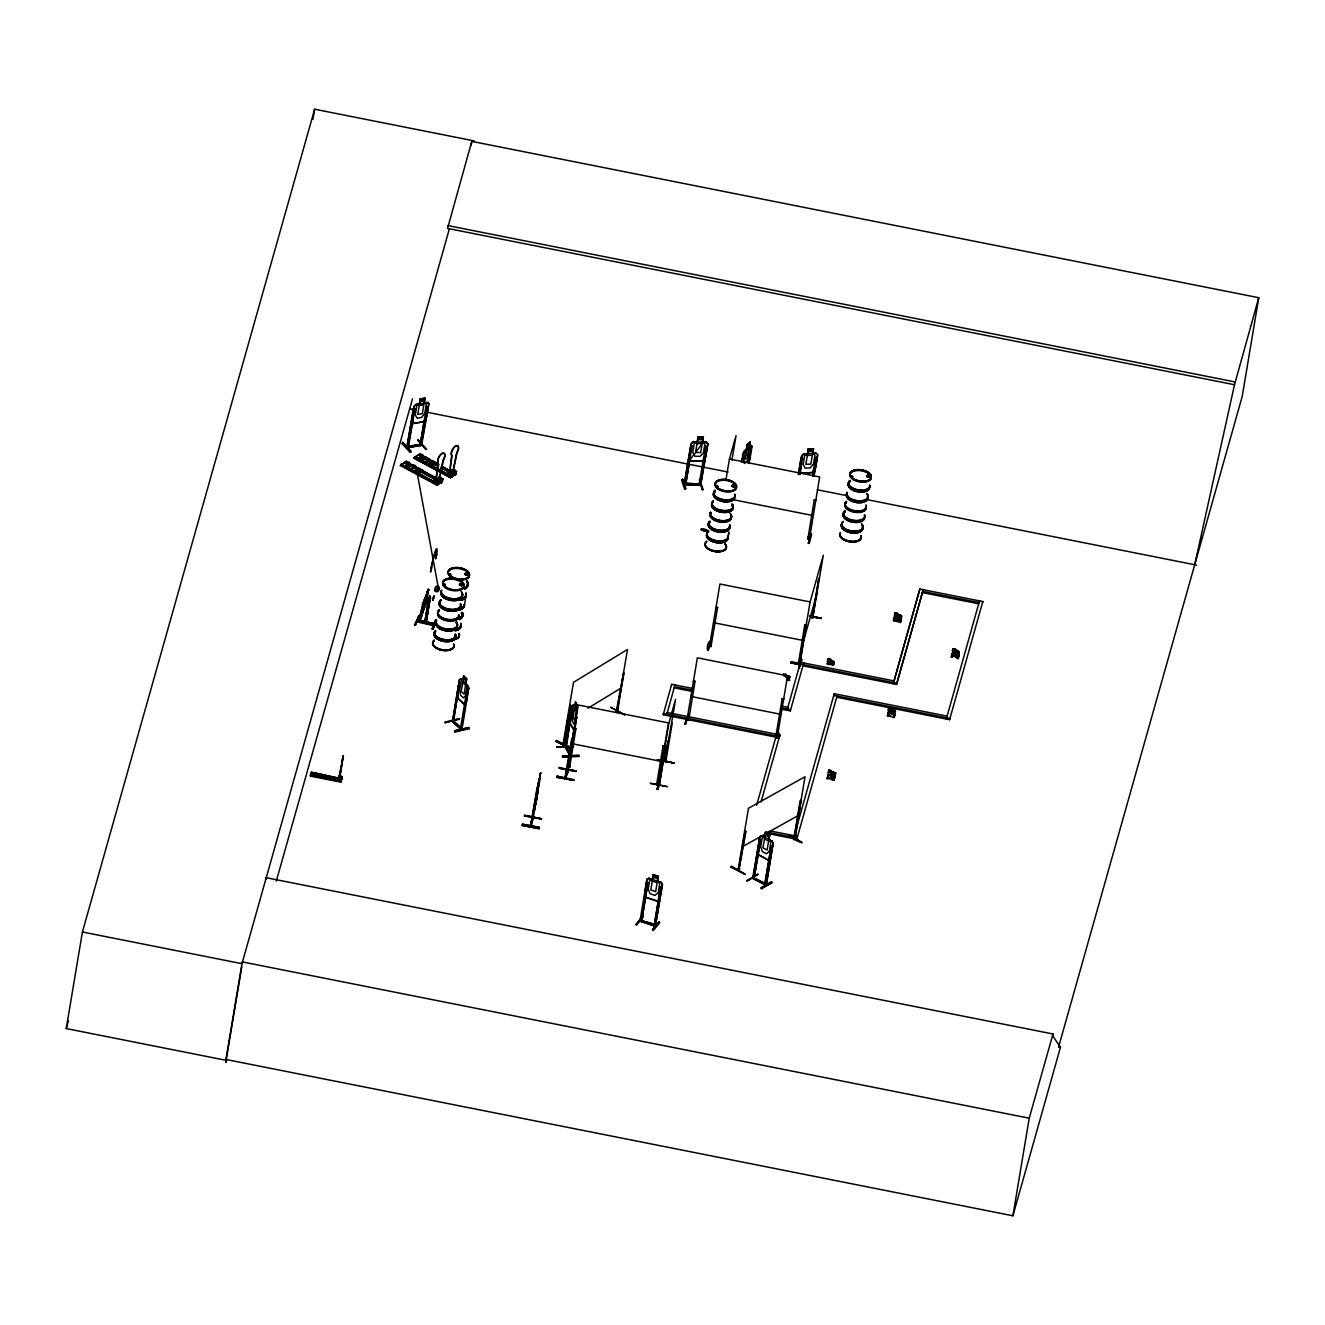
<?xml version="1.0" encoding="UTF-8"?>
<svg xmlns="http://www.w3.org/2000/svg" width="1325" height="1325" viewBox="0 0 1325 1325"><rect width="100%" height="100%" fill="white"/><g stroke="black" fill="none" stroke-linecap="round" stroke-linejoin="round"><path stroke-width="1.5" d="M798.992 663.792L799.969 663.162M813.219 615.976L812.208 616.423L813.152 616.605M426.319 603.405L425.424 603.041L425.342 604.548M426.219 603.388C424.033 605.21 428.157 603.554 425.756 602.213M428.472 590.519L427.594 590.172L427.379 591.546M427.842 590.668L422.393 604.747L428.753 589.41L420.903 612.15M340.21 776.732C338.852 778.52 343.771 774.463 341.072 780.955M433.408 596.929L434.352 597.144M562.612 756.078L578.876 755.118L579.008 756.426L562.744 757.237L562.578 755.946M564.848 778.471L571.688 739.068M322.522 775.357L322.969 776.732L324.757 776.152M894.557 713.595L893.613 714.192M452.024 470.044C453.862 472.064 453.862 471.037 454.061 472.114M540.136 776.417L536.343 800.714L536.708 797.898M440.463 479.65C441.258 477.513 436.985 478.905 438.707 477.315M440.447 479.12L439.9 478.11M453.481 471.948L452.438 470.723M454.591 470.955L454.16 470.739M534.72 806.478L534.836 807.339L536.261 800.433M342.943 757.701L343.423 755.78L339.034 779.564L341.022 767.192M339.266 779.613L341.105 766.612M341.751 777.924C342.993 775.142 333.966 775.092 341.8 777.792M438.973 477.464L438.459 478.557M440.513 478.242C439.767 479.584 440.347 479.17 438.84 477.547M454.309 470.955L454.293 471.948M888.28 710.349C889.406 708.246 895.617 709.372 895.601 711.807C891.278 714.572 883.593 707.451 891.493 708.477L890.996 711.227M417.292 620.199L434.053 623.942M417.425 619.901L432.331 623.313M434.186 623.694L417.243 620.398M571.688 744.468L571.456 746.82L573.245 738.903M900.271 619.139L901.331 618.311L900.42 622.535L893.464 620.348L893.977 617.549L900.321 618.063M894.242 621.309L894.905 614.187L895.832 614.369L895.418 616.771L894.508 616.589M887.998 716.295L887.733 712.535L895.087 713.297L894.176 717.521L894.027 714.291L889.241 713.347L887.998 716.295L887.733 712.535M538.497 786.785L536.89 794.702L537.155 792.383M537.867 790.545L538.165 788.193L536.542 796.159M559.332 767.987L576.259 771.299M576.209 771.548L559.299 768.202L559.432 767.357M342.513 760.583L341.452 765.883M435.677 481.273L438.078 463.071A5.747 2.667 -61.7 0 1 439.221 456.231A5.747 2.667 -61.7 0 1 444.173 453.432A5.747 2.667 -61.7 0 1 443.03 460.255L439.188 479.286L435.958 481.422L439.469 479.435L443.312 460.404A5.747 2.667 -61.7 0 0 444.455 453.581A5.747 2.667 -61.7 0 0 439.502 456.38A5.747 2.667 -61.7 0 0 438.36 463.22L435.958 481.422M449.324 473.77L451.709 455.568A5.747 2.667 -61.7 0 1 452.852 448.728A5.747 2.667 -61.7 0 1 457.821 445.929A5.747 2.667 -61.7 0 1 456.678 452.752L452.835 471.783L447.171 474.913L447.999 472.164L451.709 474.168L451.378 476.172L455.817 473.654L456.562 471.418L452.239 469.845M451.991 455.717L449.606 473.919L453.117 471.932L456.959 452.902A5.747 2.667 -61.7 0 0 458.102 446.078A5.747 2.667 -61.7 0 0 453.133 448.877A5.747 2.667 -61.7 0 0 451.991 455.717L451.709 455.568M821.169 618.56L809.89 616.307M812.275 617.036L821.252 618.228L809.973 615.777M574.752 728.104L575.265 724.841L574.785 727.806M571.986 746.82L570.065 753.66L570.446 749.668M570.065 753.66L570.644 749.702M524.485 815.952L541.461 819.132M524.452 816.167L524.601 815.322L541.527 818.817L524.584 815.355M539.043 785.327L539.457 781.336L538.016 788.276M574.735 730.025L576.806 716.742L572.085 743.027M673.978 763.001L658.956 759.97M341.337 766.645L342.628 758.148M341.8 764.012L343.192 755.747L342.546 758.596M265.745 879.469L266.043 877.663L1052.994 1033.98L1029.227 1118.201L242.276 961.884L225.813 1060.265L66.25 1028.564L82.415 931.988L314.638 109.213L474.201 140.914M312.965 119.267L314.638 109.213M241.796 966.786L225.763 1062.551L226.592 1059.586M310.547 775.059L340.972 781.667L341.767 778.487M314.356 773.154L311.309 772.193L339.862 778.371M313.578 775.738L314.406 772.823M315.648 776.152L316.476 773.22L319.524 774.181M318.745 776.765L319.573 773.85M321.495 777.311L322.323 774.396L325.37 775.34M324.608 777.941L325.437 775.009M341.502 779.729L338.19 779.001L337.842 780.905L338.67 777.874M338.67 777.99L338.952 776.301M340.956 781.767L341.751 776.4M404.92 466.814L438.608 484.172L436.886 485.198L400.299 465.555L406.146 461.282C418.485 463.833 393.972 470.358 409.856 463.27M408.547 446.26C407.686 444.355 405.053 448.893 408.348 447.717L414.891 408.961L413.251 408.878L406.775 447.519L421.863 445.217M408.448 446.243L420.373 444.504L407.504 446.442L406.908 447.867L414.096 406.295L411.976 419.048L412.787 423.602L424.298 421.565L426.683 416.447L428.82 403.678L421.648 445.366L407.073 447.833M408.282 447.254L408.514 445.846M412.887 418.816L407.885 447.221M410.849 465.34L405.649 462.524L406.146 461.282M412.323 464.611C399.471 473.654 412.92 460.669 416.017 466.599L438.293 587.571M411.048 451.411L402.684 442.434L411.048 451.411L410.17 452.239M1052.994 1033.98L1052.696 1035.786L1060.447 1047.346L1058.592 1046.982L1242.254 396.291L1258.75 297.711L471.799 141.377L447.552 228.413L1234.503 384.747L1194.703 564.732M420.091 398.974L419.379 403.827L416.795 405.98L415.321 414.857L417.143 418.22L421.714 417.408L424.812 413.185L426.286 404.307L424.099 403.148L424.994 398.113L420.091 398.974L419.528 403.959L415.951 404.324L414.195 406.394L416.083 404.572L427.379 402.568M410.75 469.58L416.017 466.599L410.75 469.58L407.057 467.576M413.963 458.086L450.533 477.696L413.93 458.053L419.793 453.779C432.132 456.33 407.603 462.872 423.487 455.767M417.806 439.801L426.7 449.423L417.723 439.751L418.418 440.38M424.298 402.966L425.093 398.212L420.174 399.073M419.296 468.371L413.947 471.849L419.296 468.371L423.006 470.375L417.657 473.853L423.006 470.375M420.423 443.693C418.485 447.568 423.503 441.738 420.158 443.792M424.149 420.77L420.075 445.167L421.648 445.366M420.207 445.515L426.534 406.543M471.12 145.402L471.799 141.377M419.296 455.038L419.793 453.779M421.184 444.869L428.174 406.609L426.832 406.858M425.954 457.108L420.621 460.587L425.954 457.108L429.664 459.096L424.315 462.574L429.664 459.096M425.855 449.572L417.806 440.413M432.944 460.868L427.594 464.346L432.944 460.868L436.637 462.872L431.304 466.35L436.637 462.872M433.54 482.416L434.368 479.667L438.062 481.671L437.73 483.675L442.169 481.157L442.914 478.921L439.221 476.917M438.062 481.671L436.886 485.198M414.46 624.969L418.849 615.777L415.388 625.168L414.543 624.887M439.387 478.772C442.02 476.752 436.77 489.687 439.718 478.027M416.679 621.839L433.457 625.599M416.994 620.58L433.639 625.152L416.994 620.547L434.136 623.396M440.662 480.379C441.291 473.406 442.484 483.012 438.823 482.697M422.36 612.812L423.884 603.62L419.015 619.653L426.517 602.229M419.578 618.179L420.406 614.402M442.914 478.921L442.119 482.201M419.826 619.802L422.079 606.32M422.393 604.747L428.704 589.675M422.973 604.879L422.609 603.438M422.758 610.428L423.487 605.989L421.449 611.256M419.081 619.404L420.174 616.589L419.876 620.647C421.781 619.669 428.091 591.745 425.159 598.983M428.091 589.211L426.286 602.825L427.462 591.348M447.999 472.164L447.668 474.184L450.632 472.495M428.638 589.493L425.938 604.515M430.294 598.917L429.764 596.101L424.795 622.319M428.422 598.718L424.662 623.131L424.696 622.187M424.994 622.27L428.737 600.043M428.422 598.503L429.764 596.101M429.582 598.767L430.227 596.2M425.838 623.396L430.244 598.287L425.838 623.396L426.203 622.435M426.252 623.297L429.963 597.807M451.709 474.168L450.401 477.729M453.697 470.872L452.786 475.377L453.249 470.458M432.629 600.208L434.302 595.985M433.109 600.324L433.822 595.886M454.078 474.284C454.508 465.323 456.661 474.665 452.471 475.195M456.562 471.418L455.353 474.946M435.726 619.669L436.405 620.597L433.076 629.193L432.149 628.977L435.66 620.299M433.093 629.16L436.356 620.481M464.479 604.713L465.903 596.167A10.766 5.664 9.5 0 0 465.605 594.643M459.46 718.697L445.117 722.026M452.852 719.74L452.902 722.191L459.858 683.369L459.013 682.574L452.62 721.148M452.554 721.197L459.394 679.576L460.918 678.88L468.007 685.704L468.785 688.205L461.878 729.86L452.454 721.115M457.523 692.379L459.642 679.692M453.498 722.092L459.361 683.485L458.516 682.69M453.415 721.959L452.951 719.872M462.988 681L461.183 681.133L459.692 690.01L460.603 695.261L463.468 697.944L465.655 695.592L467.129 686.714L465.853 683.683L466.781 678.864L463.7 675.982L462.905 680.735M469.216 728.651L454.955 732.096L454.574 730.804L468.918 727.574L454.624 730.87M463.7 675.982L462.839 681.033L460.785 679.112L459.493 679.725M463.551 676.032L466.648 678.93L465.704 683.717L468.785 688.205M466.847 690.491L468.189 691.17L466.847 690.491L460.338 729.263C460.172 725.802 463.601 729.959 460.504 727.756M461.017 727.524L460.288 729.048M461.348 728.551L461.332 730.009L467.344 690.391M461.067 729.843L467.708 691.286M466.4 700.859L468.52 688.205M468.868 727.508L469.249 728.767M522.216 825.492L539.176 828.655L522.216 825.458L522.464 824.2L539.424 827.363L539.176 828.655M537.205 787L530.513 826.535L539.076 779.15L534.472 810.204L538.414 788.69L537.056 795.828C538.679 784.367 534.406 810.652 535.664 803.546M533.13 818.618L540.567 772.723L538.646 783.506M556.947 746.836L573.51 746.555M557.229 747.399L557.328 746.555M556.947 776.152L556.682 777.444L573.725 780.326L556.947 776.152L573.841 779.58M559.299 768.202L576.342 771.001L559.432 767.672M570.976 705.48L563.489 744.733L570.495 705.231L564.632 744.186L563.771 743.855M565.03 747.184L572.168 708.428L566.239 747.996L565.079 746.985M565.344 745.776L565.659 748.029L572.599 705.413M575.497 721.91L574.007 724.179L572.417 721.313L572.201 715.98L575.381 702.051L577.021 705.182M568.11 765.237L566.57 771.316L565.626 771.133L568.839 762.306M570.247 747.383L556.417 740.344L555.804 741.354L569.684 748.36M575.563 702.035L577.187 705.165L576.226 709.935C579.654 717.388 574.603 701.521 572.648 705.579M576.988 713.032L577.286 705.115M565.162 777.709L565.262 776.351M567.994 762.306L568.972 761.726M575.133 728.584L574.984 727.723L572.549 737.048L565.56 778.702L576.243 716.759M570.412 755.399L570.942 756.277L570.528 753.859M573.046 741.188L571.787 746.869L575 728.386L567.862 770.902L568.392 768.599L567.382 769.179M571.174 754.703L570.86 756.178M571.837 750.116L572.516 746.041M575.961 728.468L574.354 728.485L575.961 728.468L569.584 767.44L568.16 766.794M569.584 767.44L569.866 765.684L568.077 765.32M624.489 714.887L610.692 707.285L624.953 714.755M616.257 712.005L617.599 711.79L623.595 672.918L616.108 712.171C618.096 713.562 618.609 708.61 616.407 710.564M616.589 712.419L624.075 673.166M692.13 445.896L685.621 484.95C686.019 480.428 683.303 485.381 685.654 484.536L690.077 458.102M692.23 446.227L690.607 445.862L684.131 484.867L691.302 443.312L693.339 441.656L697.248 441.904L697.894 436.985L703.442 437.2L697.927 437.084M682.524 479.186L685.688 488.544L684.71 489.223M698.076 437.25L697.281 442.003L694.267 443.527L692.776 452.388L694.896 456.264L700.047 456.38L703.442 452.637L704.933 443.759L702.432 442.119L703.194 437.267M703.409 437.101L702.614 441.854M699.55 479.6L703.31 489.753L702.366 489.72L699.55 480.246M699.318 483.791C696.884 486.341 703.442 482.134 699.153 483.426M699.02 485.149L705.562 446.194M702.399 442.003L706.225 442.037L707.881 443.759L700.577 485.281L707.186 446.558L705.662 446.525M707.881 443.759L705.794 456.612L703.062 461.216L690.11 460.918L703.062 461.216L690.077 460.818L689.199 456.148M775.241 736.998L663.229 714.738L663.428 713.529L779.481 736.584L779.266 737.793M702.366 489.72L699.434 479.534M666.525 715.384L674.972 684.959L674.773 686.168M671.477 685.505L671.676 684.296L693.091 688.553M658.492 783.655C652.413 784.632 660.662 782.876 658.74 783.406M663.096 745.793L664.637 746.091L663.096 745.793L656.604 784.781M659.635 780.342L658.061 789.485L657.117 789.303L659.734 779.812M665.746 745.958L659.353 784.98C658.624 783.439 655.146 786.388 658.409 783.323M658.061 789.452L659.734 780.458M636.53 924.602L643.089 916.287L636.596 924.85L635.818 924.469M659.27 784.963L665.63 746.356M636.596 924.85L643.023 916.287M672.239 722.97L665.746 762.057L665.233 760.086L666.16 760.235L665.763 761.974M674.027 762.852L664.918 761.809L675.584 699.385L668.976 722.771L658.624 784.483M641.515 920.246C642.526 924.105 640.273 916.635 639.942 921.306L646.848 879.303L649.035 878.16C655.428 884.603 652.761 865.987 652.48 879.585M640.141 919.434L639.909 920.842M647.08 879.336L644.96 892.007L645.855 897.273L657.879 901.215M647.743 883.013L646.318 882.533L647.958 882.748L641.664 921.438M641.449 921.703L647.958 882.748M673.945 763.167L662.798 760.136M652.546 879.502L649.681 880.214L648.19 889.092L650.161 893.762L655.014 895.402L658.26 892.47L659.734 883.593L657.399 881.142L658.128 876.471L653.275 874.831M657.399 881.142L658.392 876.289L653.126 874.616M684.71 723.947L688.155 714.539L685.654 724.129L684.81 723.864M726.034 479.368L729.429 459.03L736.037 435.643L731.947 460.04M685.654 724.129L688.122 714.523M652.463 930.167L659.055 921.687L659.717 922.73L653.341 930.465L652.463 930.167L659.005 922.349M654.401 925.612L660.413 887.27L662.053 887.485L660.628 887.005L654.07 925.993C652.794 922.515 657.631 925.314 655.593 926.109L640.074 920.892M695.045 681.282L693.439 681.282L695.045 681.282L688.669 720.253C684.478 721.115 688.652 715.798 688.851 719.243M662.334 884.487L655.312 926.457L662.517 884.487L661.142 882.218L657.598 881.042M710.564 641.532L708.213 650.327C706.01 650.84 707.931 639.71 710.564 641.532L708.113 650.111M711.111 646.501L709.504 646.202L719.922 584.01L810.122 601.931L823.322 555.158L812.689 618.162L818.8 578.528L819.181 579.439M741.288 461.862L743.093 455.138L742.596 461.464M710.846 646.484L711.21 644.579L709.72 644.331M710.995 646.434L717.603 607.479L715.98 607.496L717.603 607.479M741.983 462.226L743.391 453.017M709.388 646.136L711.045 646.418L711.21 644.579M742.05 462.127L743.557 453.084M747.267 444.355L750.314 442.186L747.267 444.355L746.538 449.192L743.308 453.034L744.517 450.616L751.391 445.498L749.519 446.939M746.439 450.848L744.965 459.709L747.648 457.622L749.138 448.761L746.488 450.864M747.499 444.504L743.524 460.835L744.319 463.518L747.018 461.431L749.089 456.512L750.149 442.119M749.238 447.105L750.033 442.351M748.443 463.286L750.828 449.059M748.956 463.502L751.159 445.614M749.9 459.195L752.12 446.376M730.903 867.262L731.615 866.136L744.965 874.202L730.969 867.146M798.263 474.449L800.979 458.185L802.453 458.102L799.902 474.698M798.776 472.743L801.741 455.618L803.728 453.829L807.422 453.763L808.167 448.91L813.583 448.761L808.167 448.91M801.791 455.717L799.604 468.354L800.515 473.108L813.086 472.512L815.653 467.592L817.79 454.823L816.183 453.249L812.788 453.514L813.517 448.662M799.737 474.367L800.747 468.272M745.975 831.454L744.567 831.752L745.975 831.454L738.737 870.608M808.316 449.059L807.588 453.912L804.639 455.618L803.149 464.495L805.202 468.172L810.188 467.94L813.5 463.998L814.991 455.138L812.573 453.68L813.318 448.827M737.992 870.442L748.493 808.267L805.02 776.732L794.636 838.841L793.675 839.371L800.151 800.747L801.095 800.201L795.066 839.189L794.039 839.686L800.615 800.996L801.559 800.449M745.031 832.001L738.456 870.691L739.4 868.372M738.87 869.863L745.511 831.206M812.424 475.791L813.434 469.696M812.589 476.106L815.488 457.489M813.898 475.725L816.614 459.444M814.063 476.039L817.608 454.906M746.654 880.727L757.933 874.301L747.35 880.877M729.429 459.03L819.645 476.95L809.426 539.093C804.142 537.768 812.573 537.072 807.852 537.006M807.703 537.718L808.217 537.039L807.869 538.878L814.262 499.823L815.786 500.121L814.262 499.823M777.593 736.468L775.787 735.789L775.638 737.545L782.197 698.606L783.721 698.904L782.197 698.606M785.742 676.843L786.156 674.442L783.241 674.326L786.156 674.442M752.666 876.819L752.6 878.442L759.391 839.454L760.616 840.1L753.942 879.022L753.031 876.603M810.883 533.826L811.579 534.72L809.227 543.515L808.515 542.621M809.045 539.109L809.558 537.337M753.18 876.603L754.306 878.757M757.867 849.226L759.987 836.555M776.98 737.892L777.344 736.004L775.638 736.501M777.179 737.843L787.563 675.733C792.731 675.551 788.955 680.719 786.272 677.29M753.942 879.022L760.616 840.1M777.493 736.12L777.344 737.876L778.752 732.526L778.57 737.031M779.746 736.087L779.961 734.878L667.204 712.486M747.234 880.926L757.9 874.285M765.502 832.58L764.707 837.334L762.206 837.731L760.732 846.609L762.322 851.594L766.479 853.797L769.328 851.163L770.819 842.303L768.864 839.537L769.825 834.7L765.37 832.332L764.591 837.4L761.627 835.827M787.033 710.266L800.449 662.301L893.928 680.868L893.729 682.077M787.514 708.56L787.729 707.351L781.684 706.159M798.362 663.825L804.739 624.804L806.279 625.102L804.739 624.804M781.005 709.074L790.329 710.912L790.528 709.72L781.203 707.865M761.743 888.694L761.13 887.535L771.581 881.556L772.127 882.698L760.981 888.33L761.743 888.727L772.077 882.566M805.815 624.506L799.074 663.808M799.704 668.496L798.892 667.518L801.377 659.469M799.29 663.146L800.333 661.97M810.122 601.931L799.522 664.09M800.234 663.494L800.449 662.301M801.377 658.807L800.648 664.984M771.1 846.062L772.69 846.509L771.1 846.062L764.674 884.835L765.254 883.013M771.465 845.863L764.724 884.802M773.038 843.495L765.999 885.431L765.9 883.891L754.107 878.011L764.906 883.427M753.18 878.094L759.838 836.406L761.693 835.562L772.061 841.06L773.204 843.512L766.363 885.216L752.782 878.011M803.53 664.156L803.728 662.947L790.329 710.912M812.208 616.423L812.026 617.997L813.053 617.268M812.126 617.947L818.8 578.528M788.822 834.949L801.708 842.534C786.52 837.781 798.561 836.158 794.453 838.858M793.576 839.437L794.685 837.45M794.172 835.711L793.957 836.92L834.253 693.704L946.994 716.096M767.407 833.442L796.772 839.272L796.971 838.062L765.651 831.835M830.063 662.003L830.576 659.254L827.827 658.591L827.413 661.009M834.054 663.742C832.862 668.843 830.361 661.572 827.91 661.937A2.103 1.11 9.5 0 1 827.363 661.308C829.798 656.819 839.47 665.365 830.692 662.102M833.558 696.619L833.773 695.41L949.81 718.465L949.611 719.674L837.582 697.414M834.038 694.913L834.253 693.704M836.853 697.265L837.052 696.056L796.772 839.272M828.208 778.868L827.181 778.669L827.91 774.628L830.46 774.711L833.74 777.063L835.081 775.407L834.038 780.11L833.027 779.912C825.326 778.702 827.214 771.713 833.425 777.493L834.684 777.825M830.941 773.518L831.438 770.769L828.688 770.107L828.291 772.525M831.305 776.814L832.315 777.013L833.442 772.044L828.622 771.548L828.224 773.966M832.547 772.326L831.653 776.467L832.001 775.224M832.315 777.013L833.177 772.955L835.76 772.972L833.442 772.044M833.027 779.912L833.425 777.493M834.253 775.241L833.342 779.481L831.769 778.139M834.038 780.11L835.081 775.407M832.779 775.373L835.23 775.854L835.76 772.972M894.425 615.794L894.988 612.829L897.737 613.475L897.24 616.241L894.59 615.231M894.888 621.442L895.485 618.361L900.271 619.305L899.692 622.386M900.42 622.535L901.331 618.311M893.249 683.783L919.848 589.045L982.802 601.55L982.603 602.759M888.644 716.428L889.241 713.347M896.743 683.22L803.248 664.653L803.049 665.862L896.545 684.429L923.144 589.691M894.358 713.165L893.762 716.229L894.673 715.715M894.176 717.521L895.087 713.297M919.848 589.045L893.812 681.795M958.803 653.689L958.604 656.223L952.841 653.556L952.377 657.399L951.35 657.2L951.598 653.755L953.188 652.579M955.209 651.718L955.607 649.3L952.857 648.637L952.46 651.055M946.315 719.011L979.523 600.888L979.324 602.097M952.079 653.854L954.629 653.242L957.909 655.593L959.25 653.937L958.207 658.641L957.197 658.442L957.594 656.024M951.35 657.2C950.754 653.523 956.6 656.256 957.511 658.012L958.422 653.772M958.207 658.641L958.604 656.223M225.946 1059.47L1012.896 1215.787L1029.227 1118.201M1234.503 384.747L1258.75 297.711M341.982 763.813L339.813 777.659M422.824 610.229L420.174 617.417L422.244 609.218M650.36 783.473L667.32 786.652L650.426 783.141M536.824 793.874L539.457 781.336M537.006 793.907L538.033 788.193L537.519 790.909M522.348 824.862L539.292 828.125M522.464 824.216L539.424 827.38M573.708 780.342L556.798 776.98L573.742 780.177M538.778 782.396L538.281 785.013M536.393 799.422L535.963 802.553M572.731 737.081L573.278 734.464M341.105 781.137L340.84 782.148L310.298 776.069L310.58 774.893M341.486 779.779L341.999 777.146M416.878 621.226L433.639 625.019M573.162 735.59L573.659 732.46L573.079 734.547M790.843 662.765L791.075 661.622L800.482 663.444M337.792 778.553L311.06 773.104L341.618 779.166L341.287 780.177M341.751 778.835L311.226 772.541L310.928 773.717L337.676 778.967M452.272 470.375L452.454 470.955M534.29 810.171L535.317 805.202M539.076 779.15L539.474 780.061M540.037 776.036L540.749 772.757M538.579 782.479L540.401 775.638M536.873 794.735L537.519 792.035M531.391 825.856L530.431 826.485L533.23 817.807M532.567 817.674L530.629 824.895L531.573 825.077M536.426 800.383L535.963 797.716L535.383 801.559L538.232 789.054M533.163 817.773L531.242 826.469M455.104 470.243L453.928 471.104M665.415 760.086L666.177 760.285M567.994 765.287L565.626 771.1M567.878 767.109L569.634 767.092L567.746 767.125M569.899 765.734L567.945 765.668M656.388 784.698L658.012 784.648M657.117 789.303L659.668 779.729L660.363 780.591M686.93 719.541L687.344 718.183M786.619 676.164L787.481 675.816L697.364 657.813L686.979 719.922C689.265 721.082 689.861 717.918 687.029 718.481M711.045 646.418L709.488 645.739M807.538 538.728L809.509 538.795M808.283 543.333L810.817 533.743M808.449 543.233L810.817 534.439M775.638 737.545L777.096 737.462M798.197 662.699L800.217 662.368M799.372 662.517L799.356 662.616M799.753 662.682L800.234 661.953M798.76 668.313L801.294 658.724M800.118 666.624L802.006 659.602M422.675 607.678L423.52 604.631M422.791 607.893L423.752 604.465M66.25 1028.564L68.502 1020.598M449.407 228.778L241.978 963.689L82.415 931.988M276.296 881.092L412.539 398.742M311.309 772.193L310.431 775.456L341.022 781.518M338.19 779.001L341.237 779.845M342.016 776.467L342.082 777.311M573.576 734.149L573.891 731.267L574.255 732.178M569.882 753.627L571.804 746.787M564.947 778.454L567.448 769.808M566.206 776.533C563.092 778.322 569.419 773.618 567.928 769.908M568.143 769.328L567.514 768.467M663.229 714.738L671.676 684.296M663.063 759.457L669.108 738.008M756.625 805.236L776.185 735.922M816.862 593.799L803.662 640.571L713.446 622.651M761.03 801.94L779.961 734.878M827.827 658.591L830.576 659.254M828.688 770.107L831.438 770.769M828.622 771.548L832.713 774.595M833.027 774.463L835.23 775.854M894.988 612.829L897.737 613.475M893.977 617.549L895.087 618.477M893.464 620.348L900.917 620.729M895.485 618.361L894.64 618.891M897.24 616.241L897.919 614.866L900.851 615.115A2.319 1.226 9.5 0 1 901.795 615.761L901.894 616.721A2.054 1.077 9.5 0 1 901.116 617.185L896.048 616.373L894.905 614.187M887.22 715.334L890.549 715.583M896.545 684.429L922.945 590.9M891.493 708.477L888.595 708.362M893.431 717.388L888.843 715.748M952.857 648.637L955.607 649.3M957.511 658.012L958.025 656.19M949.611 719.674L982.802 601.55M1012.896 1215.787L1060.48 1047.23L1058.625 1046.866L1060.447 1047.346M438.542 478.325L439.304 477.795M453.365 470.524L452.587 471.253L452.686 470.375M570.015 753.991L570.81 754.041M444.504 585.153L445.283 585.501L444.074 584.491M444.273 584.524L445.233 584.507M445.051 584.391L445.531 585.302L445.001 584.308M450.483 574.652C450.169 573.029 449.44 574.719 450.699 574.802M450.732 574.106L449.821 574.537M459.908 584.739L461.067 584.11M460.57 584.822L459.941 584.259L460.719 585.286M465.357 573.559L465.688 574.503M461.994 585.17L460.222 584.027M467.675 573.874L467.195 574.851M716.51 486.308C718.928 488.08 717.007 483.559 716.278 486.374M717.223 486.01L716.626 486.076M717.554 486.292L717.388 486.341M718.001 486.474L717.123 485.728M732.361 485.745L734.862 485.679M733.785 486.54L732.46 485.281M734.729 485.745L733.967 486.623M852.571 476.188L851.097 476.106L852.339 476.752M851.412 476.238L852.356 476.52L851.312 476.536M851.544 475.857L852.24 476.188M852.455 476.371L852.356 476.95M852.124 475.708L852.836 476.586L851.693 476.702M564.765 742.745C561.783 742.497 565.676 743.772 564.019 742.447M617.98 710.382L616.837 711.012M748.642 462.74L749.817 459.079L748.791 462.806M428.306 591.53L427.462 591.447M451.991 471.104L452.355 469.812L456.148 471.65M451.858 470.938L452.305 469.878M427.495 591.662L427.809 590.834M415.388 625.168L418.717 616.589M420.058 615.33L421.085 612.133M425.623 603.388C412.092 639.826 428.571 598.42 427.992 589.393M426.633 602.56L419.594 619.918M428.787 597.542L428.356 598.9L430.227 599.331L430.658 597.973M429.118 598.652L429.499 597.707M432.149 628.977L435.66 619.587M570.098 748.062L556.218 741.089L569.618 748.493M453.829 471.634L452.454 469.812M440.016 478.176L439.718 479.17L441.457 477.745M454.79 470.06L453.067 471.518M557.229 747.118L573.477 746.339M457.523 698.06L457.423 692.296L457.523 698.06L464.744 704.817L466.549 700.826M464.744 704.817L466.499 700.991M708.693 530.745C699.782 526.34 697.298 530.662 708.544 531.408M833.707 664.587L830.941 664.007M424.132 421.333L426.534 416.447M453.697 471.303L453.167 470.971M768.699 860.107L770.819 856.215M758.331 854.774L757.701 849.176L758.331 854.774L768.782 860.323L770.918 856.149M812.937 472.263L815.488 467.576M800.118 662.666L798.296 662.351M799.936 663.974L806.412 624.605L805.6 625.284M322.207 775.92C324.923 773.452 325.122 778.504 322.257 775.821M702.929 460.951L705.529 456.396M657.813 901.298L660.214 897.141M567.994 770.753L567.199 770.703M445.034 722.556L459.278 719.309M452.272 719.955L451.924 721.347L461.233 729.926M400.415 465.522L401.823 464.181L401.442 464.943M404.489 463.154L405.003 462.342L441.473 482.018L441.026 482.847L441.473 482.018M450.864 477.182L414.344 457.572L415.47 456.678M451.146 477.364L452.256 476.669L417.209 457.87M827.81 663.146L828.887 664.256M424.977 598.95L425.855 597.442M685.688 488.544L682.59 479.153L681.547 479.948L684.628 489.322M698.921 484.834L700.776 484.867M565.709 778.537L568.16 770.156M689.928 459.908L703.509 442.02L706.258 442.119L707.914 443.809L706.225 442.037M648.968 878.243L661.076 882.317L662.268 884.57M644.712 892.073L645.706 897.389L657.995 901.414L660.314 897.307M635.718 924.552L642.112 916.784L642.989 917.115M654.401 924.221L641.615 920.693L655.991 924.767M652.695 929.471L659.005 921.637M444.273 584.308L444.388 585.103M466.152 574.702L464.992 573.626L467.46 574.354M465.506 573.891L467.543 573.858L467.013 574.652M732.99 485.546L734.679 485.894M867.395 476.47C871.138 475.923 865.622 476.122 867.544 476.602M564.483 744.219L563.771 744.65M616.34 710.763L617.467 710.084L616.108 712.171L617.036 711.542M404.903 462.657L436.273 479.451M442.401 481.753L437.598 484.751M451.494 477.166L414.443 457.257L419.71 454.276L438.774 464.562M456.048 474.251L451.229 477.248L414.443 457.506M789.104 680.023L789.071 679.195M895.816 614.386L895.468 615.048A1.822 0.961 9.5 0 0 895.882 615.678L897.323 615.943M801.956 455.767L803.778 453.995L816.183 453.249M888.28 711.989L888.545 713.546M684.147 484.503L700.677 485.232M739.863 868.753L738.191 868.935L739.052 869.233M743.607 455.353L742.315 455.75M827.429 662.666L826.966 663.709A2.103 1.11 9.5 0 0 827.512 664.355L830.262 664.521M565.112 747.184L569.717 755.3M567.365 769.825L578.28 704.999L668.479 722.92L658.028 785.046M570.495 705.231L570.065 706.043M567.05 720.949L570.528 718.829M587.952 708.229L621.044 688.072M772.061 841.06L773.204 843.512M768.782 860.323L758.463 854.675M765.668 885.299L764.856 884.421M401.127 465.075L406.063 461.779L437.283 478.623M439.536 478.474L441.142 477.563M801.708 842.534L793.874 837.632M742.033 846.907L798.561 815.355M465.141 573.443L467.526 573.543L466.93 574.752M461.796 584.888L460.769 584.342M732.858 485.116C731.036 485.563 732.99 487.12 732.708 485.364M734.183 486.557L732.957 486.043M866.997 475.543L868.123 475.261M867.378 475.824L869.482 476.122L867.246 475.41M783.804 675.916L786.272 676.412M647.014 879.419L649.002 878.425M958.72 655.395L959.151 653.937M827.777 776.93L827.181 778.669M616.787 712.37L627.52 649.449L573.51 682.325L563.009 744.501L564.533 744.153M807.803 538.447L809.327 538.745M709.836 644.414L709.571 646.169M709.587 644.679L711.459 645.043M799.902 662.649L798.478 662.368M422.079 443.892L421.499 444.869M682.276 479.865L685.555 489.356M716.461 485.795L717.438 486.109M444.504 584.275L445.299 584.789M851.776 475.675L852.389 476.089M783.671 675.303L786.603 676.164M452.868 719.806L453.233 720.8M459.477 718.713L445.051 722.821M454.442 731.615L468.818 728.17M532.849 816.382L532.633 817.26M322.704 775.523L324.724 776.235M424.017 403.048L427.379 402.303L428.919 403.777M414.891 408.961L413.251 408.878M424.298 421.565L412.787 423.602M655.295 926.39L639.975 921.256M900.222 619.686L900.718 619.603A2.054 1.077 9.5 0 0 901.48 619.139L901.398 618.179M753.776 877.531L753.362 876.719M733.719 486.639L735.044 486.109L734.1 485.182M867.759 475.526L869.664 475.907M460.305 583.911C457.986 583.431 462.143 587.389 462.392 584.491M461.647 585.021L460.487 584.872M461.249 585.468L461.878 584.391M572.648 709.273L571.605 708.444M574.288 731.168L570.33 723.881M566.438 746.389L565.245 745.611L565.709 746.422M802.635 458.433L800.979 458.185M815.653 457.821L816.962 457.423M813.086 472.512L800.515 473.108M765.784 885.348L752.567 878.343M706.109 442.202L693.422 441.904L691.501 443.477L689.381 456.131L690.126 460.951M684.313 483.41L699.186 484.155L685.688 483.029M700.71 485.198L684.445 484.884M868.256 476.851L869.631 476.718L869.382 475.642M466.483 573.427L465.903 574.619M466.831 574.884L465.853 574.503M700.842 483.459L700.61 484.867M892.172 714.539L894.955 714.423L895.037 713.115M787.746 678.748L788.69 678.963M956.286 655.378L954.497 655.014M524.567 815.604L541.527 818.85M808.118 537.437L809.293 537.668M809.973 616.026L821.252 618.295M798.279 663.444L799.803 663.742M800.366 664.123L790.926 662.45L800.333 664.272M800.25 664.603L790.826 662.881L800.217 664.753M776.053 736.22L777.228 736.435M687.062 719.608L688.586 719.906M657.034 759.838L660.297 760.484M448.032 225.598L1234.983 381.931M409.607 408.779L413.665 409.591M427.859 412.406L728.104 472.048M817.376 489.786L847.801 495.832M868.09 499.856L1196.558 565.112M732.99 499.658L813.169 515.591M951.764 654.782L952.774 654.997M692.611 690.259L674.491 686.665L674.293 687.874L692.412 691.468M690.905 696.453L781.104 714.357M827.595 776.251L828.605 776.45M571.804 743.64L662.02 761.56M770.04 830.908L797.451 836.357L797.253 837.566L791.373 836.406M733.537 485.281L734.679 486.06M433.01 598.006L433.921 598.204M428.72 597.956L430.592 598.37M897.969 619.487L896.313 619.04M701.322 529.371L708.56 531.557M708.279 531.872L701.074 529.768L708.246 532.004M640.505 919.5L641.598 919.881M569.485 753.809L565.709 747.052L566.04 745.594M765.9 883.891L765.419 883.129M830.063 777.129L831.239 777.742M746.24 449.523L748.691 463.286M786.503 680.321L789.7 680.388L789.004 678.533M765.386 832.647L769.825 834.7L768.748 839.603L771.862 841.259M759.026 839.669L760.252 840.315M793.393 837.748L801.824 842.286M731.35 866.914L744.965 874.202M453.349 472.329L455.817 473.654M442.252 466.433L451.245 471.452M438.774 464.827L419.677 454.26M442.152 466.748L451.229 471.501M420.903 455.999L438.393 465.34M441.225 467.013L450.55 471.882M420.389 456.032L438.078 465.473M450.235 472.031L441.225 467.278L449.804 472.015M420.29 456.098L437.648 465.456M419.876 456.578L437.366 465.92M440.712 467.824L449.523 472.462M447.602 472.396L451.295 474.383M417.209 457.605L452.256 476.669M414.526 456.744L418.22 458.748M420.704 460.073L424.398 462.077M427.677 463.849L431.387 465.853M438.807 477.149L442.517 479.153M437.283 478.872L406.03 461.763M414.327 467.212L436.902 479.385M406.228 464.081L441.092 482.78M433.954 479.898L437.648 481.886M405.301 466.052L433.076 481.041M405.202 466.367L438.194 484.155M400.879 464.247L404.589 466.251M414.029 471.352L417.739 473.356M400.796 464.76L437.797 484.668M400.697 465.075L437.449 484.867M467.046 573.311L467.626 574.189M460.487 585.302L459.974 584.424M957.197 658.442C956.6 657.101 951.184 654.285 952.377 657.382M457.622 697.96L464.909 704.784M427.279 402.485L428.737 403.877M410.916 452.206L402.684 442.434L401.79 443.345L410.071 452.355M751.225 445.432L752.02 446.525M576.773 705.447L575.746 703.608L576.507 707.037M573.477 705.016L574.619 707.07M570.512 723.864L574.437 730.92M566.404 746.985L569.651 752.815M565.841 747.018L570.263 754.737M799.787 468.321L800.681 472.942M412.141 418.982L412.936 423.42M435.296 587.505A2.153 1.822 21.2 0 1 438.707 586.644A2.153 1.822 21.2 0 1 438.178 589.774M867.709 496.113A10.915 5.731 9.5 0 1 856.944 501.993A10.915 5.731 9.5 0 1 846.824 493.347M865.97 505.769A10.782 5.664 9.5 0 1 853.946 511.334A10.782 5.664 9.5 0 1 846.46 501.794M866.003 505.057A10.699 5.631 9.5 0 1 855.453 510.821A10.699 5.631 9.5 0 1 845.532 502.357M866.037 505.305A10.782 5.664 9.5 0 1 854.029 510.87A10.782 5.664 9.5 0 1 846.543 501.33M865.921 505.67A10.716 5.631 9.5 0 1 853.979 511.202A10.716 5.631 9.5 0 1 846.526 501.728M869.482 485.463A10.915 5.731 9.5 0 1 857.325 491.095A10.915 5.731 9.5 0 1 849.756 481.439M866.732 493.447A10.749 5.648 9.5 0 1 858.534 500.867A10.766 5.664 9.5 0 1 847.155 492.221A10.749 5.648 9.5 0 0 858.534 500.867A10.766 5.664 9.5 0 0 866.749 493.447M866.782 494.043A10.915 5.731 9.5 0 1 858.451 501.579A10.915 5.731 9.5 0 1 846.923 492.801M869.581 484.917A10.915 5.731 9.5 0 1 857.424 490.548A10.915 5.731 9.5 0 1 849.838 480.892M861.598 524.965A10.915 5.731 9.5 0 1 853.283 532.517A10.915 5.731 9.5 0 1 841.739 523.739M860.952 535.697A10.782 5.664 9.5 0 1 850.335 541.494A10.782 5.664 9.5 0 1 840.332 532.965A10.782 5.664 9.5 0 0 850.335 541.478A10.782 5.664 9.5 0 0 860.952 535.681M860.919 535.449A10.699 5.631 9.5 0 1 850.368 541.196A10.699 5.631 9.5 0 1 840.447 532.733M865.738 506.647A10.699 5.631 9.5 0 1 853.813 512.162A10.699 5.631 9.5 0 1 846.393 502.705M865.904 506.1A10.782 5.664 9.5 0 1 853.896 511.665A10.782 5.664 9.5 0 1 846.41 502.125M864.712 517.379A10.915 5.731 9.5 0 1 850.865 521.139A10.915 5.731 9.5 0 1 844.671 511.831M843.164 515.16A10.749 5.648 9.5 0 0 853.548 522.249A10.749 5.648 9.5 0 0 864.43 517.976A10.766 5.664 9.5 0 1 850.799 521.702A10.766 5.664 9.5 0 1 844.688 512.51M843.578 513.736A10.749 5.648 9.5 0 1 844.704 512.51M861.697 524.418A10.915 5.731 9.5 0 1 851.958 531.822A10.915 5.731 9.5 0 1 842.965 521.934M864.496 515.293A10.915 5.731 9.5 0 1 852.339 520.924A10.915 5.731 9.5 0 1 844.754 511.284M845.002 510.721A10.749 5.648 9.5 0 0 852.455 520.228A10.766 5.664 9.5 0 0 864.463 514.68A10.749 5.648 9.5 0 1 852.455 520.228A10.766 5.664 9.5 0 1 844.986 510.721M712.088 503.782A10.749 5.648 9.5 0 0 723.433 512.427A10.766 5.664 9.5 0 0 731.648 505.007A10.749 5.648 9.5 0 1 723.433 512.427A10.766 5.664 9.5 0 1 712.072 503.782M731.88 504.361A10.915 5.731 9.5 0 1 722.158 511.765A10.915 5.731 9.5 0 1 713.165 501.877M710.548 512.709A10.782 5.664 9.5 0 0 720.552 521.238A10.782 5.664 9.5 0 0 731.168 515.541A10.782 5.664 9.5 0 1 720.552 521.238A10.782 5.664 9.5 0 1 710.531 512.808A10.716 5.631 9.5 0 0 720.552 521.205A10.716 5.631 9.5 0 0 731.102 515.524A10.716 5.631 9.5 0 1 720.552 521.205A10.716 5.631 9.5 0 1 710.598 512.792M730.207 513.338A10.699 5.631 9.5 0 1 722.042 520.725A10.699 5.631 9.5 0 1 710.73 512.129A10.716 5.631 9.5 0 0 720.668 520.576A10.716 5.631 9.5 0 0 731.218 514.812M730.241 513.57A10.782 5.664 9.5 0 1 722.009 521.023A10.782 5.664 9.5 0 1 710.614 512.361M734.696 495.235A10.915 5.731 9.5 0 1 722.523 500.867A10.915 5.731 9.5 0 1 714.953 491.211M714.987 491.906A10.749 5.648 9.5 0 0 713.877 493.132A10.766 5.664 9.5 0 1 714.97 491.89M731.98 503.815A10.915 5.731 9.5 0 1 722.241 511.218A10.915 5.731 9.5 0 1 713.264 501.33M734.779 494.689A10.915 5.731 9.5 0 1 722.622 500.32A10.915 5.731 9.5 0 1 715.036 490.664M728.121 537.817A10.915 5.731 9.5 0 1 714.274 541.577A10.915 5.731 9.5 0 1 708.08 532.253M725.123 543.714A10.699 5.631 9.5 0 1 715.566 550.968A10.699 5.631 9.5 0 1 706.772 541.279M730.936 516.419A10.699 5.631 9.5 0 1 720.386 522.183A10.699 5.631 9.5 0 1 710.465 513.702M725.156 543.946A10.782 5.664 9.5 0 1 715.533 551.25A10.782 5.664 9.5 0 1 706.656 541.478M731.118 515.856A10.782 5.664 9.5 0 1 720.485 521.652A10.782 5.664 9.5 0 1 710.482 513.123M729.611 525.611A10.915 5.731 9.5 0 1 717.438 531.242A10.915 5.731 9.5 0 1 709.869 521.603M728.22 537.271A10.915 5.731 9.5 0 1 714.374 541.031A10.915 5.731 9.5 0 1 708.179 531.706M729.694 525.064A10.915 5.731 9.5 0 1 717.537 530.696A10.915 5.731 9.5 0 1 709.952 521.056M419.263 470.011A1.921 1.01 9.5 0 1 420.008 471.667A1.921 1.01 9.5 0 1 416.994 471.286A1.921 1.01 9.5 0 1 417.806 469.828M460.438 604.713A10.915 5.731 9.5 0 1 448.264 610.345A10.915 5.731 9.5 0 1 440.695 600.705M459.046 615.148A10.716 5.631 9.5 0 1 445.448 618.858A10.716 5.631 9.5 0 1 439.37 609.699M459.063 615.429A10.782 5.664 9.5 0 1 445.382 619.156A10.782 5.664 9.5 0 1 439.271 609.947M462.21 594.047A10.915 5.731 9.5 0 1 451.461 599.927A10.915 5.731 9.5 0 1 441.341 591.281M460.52 604.167A10.915 5.731 9.5 0 1 448.363 609.798A10.915 5.731 9.5 0 1 440.778 600.159M461.282 591.977A10.915 5.731 9.5 0 1 452.968 599.513A10.915 5.731 9.5 0 1 441.424 590.735M462.243 592.888A10.749 5.648 9.5 0 1 451.659 598.668A10.749 5.648 9.5 0 1 441.689 590.172A10.766 5.664 9.5 0 0 453.051 598.817A10.766 5.664 9.5 0 0 461.266 591.381M455.353 635.106A10.915 5.731 9.5 0 1 443.179 640.737A10.915 5.731 9.5 0 1 435.61 631.081M453.663 644.016A10.716 5.631 9.5 0 1 441.722 649.565A10.716 5.631 9.5 0 1 434.285 640.074M458.483 615.264A10.716 5.631 9.5 0 1 447.916 621.027A10.716 5.631 9.5 0 1 437.979 612.548M453.68 644.298A10.782 5.664 9.5 0 1 441.672 649.863A10.782 5.664 9.5 0 1 434.186 640.323M458.632 614.717A10.782 5.664 9.5 0 1 446.624 620.282A10.782 5.664 9.5 0 1 439.138 610.742M456.115 622.899A10.915 5.731 9.5 0 1 447.784 630.452A10.915 5.731 9.5 0 1 436.256 621.673M455.436 634.543A10.915 5.731 9.5 0 1 443.279 640.19A10.915 5.731 9.5 0 1 435.693 630.534M456.197 622.352A10.915 5.731 9.5 0 1 447.883 629.905A10.915 5.731 9.5 0 1 436.339 621.127M465.853 594.031A10.915 5.731 9.5 0 1 460.537 599.844M464.479 604.465A10.716 5.631 9.5 0 1 458.947 608.655M453.15 578.462A10.716 5.631 9.5 0 1 452.786 568.822A10.716 5.631 9.5 0 1 469.166 574.669A10.716 5.631 9.5 0 1 455.684 579.356M464.495 604.73A10.782 5.664 9.5 0 1 458.947 608.953M458.864 609.318A10.766 5.664 9.5 0 0 464.412 605.094A10.716 5.631 9.5 0 1 458.831 609.368A10.716 5.631 9.5 0 0 464.363 605.094A10.766 5.664 9.5 0 1 458.848 609.417M465.953 593.484A10.915 5.731 9.5 0 1 460.636 599.298M467.361 583.994A10.749 5.648 9.5 0 1 464.379 589.095M464.694 587.323A10.766 5.664 9.5 0 0 466.682 580.681A10.749 5.648 9.5 0 1 464.678 587.306M466.615 581.841A10.915 5.731 9.5 0 1 464.595 588.565M466.715 581.277A10.915 5.731 9.5 0 1 464.694 588.018M467.394 583.994A10.766 5.664 9.5 0 1 464.396 589.112M460.769 624.406A10.915 5.731 9.5 0 1 455.452 630.22M459.096 633.333A10.716 5.631 9.5 0 1 453.862 639.048M463.899 604.564A10.716 5.631 9.5 0 1 458.682 610.278M459.112 633.582A10.782 5.664 9.5 0 1 453.862 639.329M458.864 636.894A10.716 5.631 9.5 0 1 453.763 639.677A10.766 5.664 9.5 0 0 459.03 633.963A10.716 5.631 9.5 0 1 459.278 635.47M464.363 605.525A10.782 5.664 9.5 0 1 458.798 609.748M461.531 612.216A10.915 5.731 9.5 0 1 457.241 619.57M462.64 613.193A10.915 5.731 9.5 0 1 457.324 619.007M459.295 619.487A10.749 5.648 9.5 0 0 461.282 612.862A10.766 5.664 9.5 0 1 459.311 619.487M460.868 623.86A10.915 5.731 9.5 0 1 457.821 629.06M436.173 589.774L437.118 589.989L436.173 589.774M562.512 756.608L578.81 755.929L562.446 756.741M889.092 710.217L894.955 711.376L889.092 710.217M953.205 651.039L959.068 652.198L953.205 651.039M570.462 718.183L570.263 723.963L570.462 718.183M952.41 650.873C959.648 657.316 961.884 647.743 952.41 650.873M419.263 405.549L417.773 414.427L422.344 413.615L423.834 404.738L419.263 405.549M421.002 399.852L420.737 401.442L423.685 400.928L423.95 399.338L421.002 399.852M462.723 682.574L461.233 691.451L464.114 694.151L465.588 685.273L462.723 682.574M464.164 677.522L463.899 679.096L465.737 680.835L466.002 679.245L464.164 677.522M574.537 708.643L573.046 717.521L574.652 720.369L576.127 711.508L574.537 708.643M697.016 443.577L695.542 452.454L700.693 452.57L702.167 443.693L697.016 443.577M698.871 438.062L698.606 439.635L701.919 439.718L702.184 438.128L698.871 438.062M652.281 881.092L650.79 889.953L655.643 891.593L657.134 882.715L652.281 881.092M654.07 875.842L653.805 877.415L656.935 878.475L657.2 876.885L654.07 875.842M728.899 532.186L728.154 536.625A10.766 5.664 9.5 0 1 714.506 540.335A10.766 5.664 9.5 0 1 708.395 531.143A10.749 5.648 9.5 0 0 714.523 540.335A10.749 5.648 9.5 0 0 728.154 536.625L728.916 532.186M747.847 444.918L747.582 446.508L749.586 443.577L747.847 444.918M807.322 455.502L805.832 464.363L810.834 464.131L812.308 455.253L807.322 455.502M809.128 449.904L808.863 451.494L812.076 451.345L812.341 449.755L809.128 449.904M764.442 838.907L762.952 847.785L767.109 849.988L768.599 841.11L764.442 838.907M766.098 833.756L765.833 835.346L768.517 836.771L768.782 835.181L766.098 833.756M922.664 591.397L922.465 592.606L978.827 603.803L979.043 602.593L922.664 591.397M436.803 554.314L435.66 558.868L435.925 556.583A12.107 1.11 -77.2 0 0 435.296 552.442A12.107 1.11 -77.2 0 0 431.254 568.64L431.718 567.448L430.542 572.102L430.757 569.949A14.509 1.325 -77.2 0 1 435.577 550.554A14.509 1.325 -77.2 0 1 436.339 555.506L436.803 554.314M832.415 772.806L832.05 774.048L829.616 772.243L832.415 772.806M789.7 677.357C786.04 679.41 787 674.243 789.7 677.357M834.121 662.169C830.444 664.223 831.421 659.055 834.121 662.169M898.184 615.529C899.46 619.09 903.302 614.204 898.184 615.529M828.208 660.728C828.821 663.659 832.365 659.684 828.208 660.728M453.663 721.082L460.951 727.922L453.663 721.082M856.844 502.523A10.749 5.648 9.5 0 0 867.428 496.743A10.766 5.664 9.5 0 1 856.844 502.523A10.766 5.664 9.5 0 1 846.857 494.01A10.749 5.648 9.5 0 0 856.844 502.523M853.002 478.474A10.716 5.631 9.5 0 0 870.856 478.292A10.716 5.631 9.5 0 0 858.169 469.63A10.782 5.664 9.5 0 0 852.952 478.507A10.782 5.664 9.5 0 0 870.923 478.325A10.782 5.664 9.5 0 0 858.153 469.63A10.716 5.631 9.5 0 0 853.002 478.474M852.853 479.368A10.699 5.631 9.5 0 0 870.691 479.186A10.699 5.631 9.5 0 0 858.02 470.557A10.699 5.631 9.5 0 0 852.853 479.368M852.886 478.855A10.782 5.664 9.5 0 0 870.873 478.656A10.782 5.664 9.5 0 0 858.087 469.961A10.782 5.664 9.5 0 0 852.886 478.855A10.782 5.664 9.5 0 0 870.856 478.689A10.782 5.664 9.5 0 0 858.087 469.977A10.782 5.664 9.5 0 0 852.886 478.872M855.884 491.293A10.749 5.648 9.5 0 0 869.515 487.6A10.766 5.664 9.5 0 1 855.884 491.31A10.766 5.664 9.5 0 1 849.772 482.118A10.749 5.648 9.5 0 0 855.884 491.293M856.182 489.521A10.749 5.648 9.5 0 0 869.813 485.811A10.766 5.664 9.5 0 1 856.182 489.521A10.766 5.664 9.5 0 1 850.07 480.329A10.749 5.648 9.5 0 0 856.182 489.521M867.097 476.752A1.673 0.878 9.5 0 0 869.879 476.735A1.673 0.878 9.5 0 0 867.892 475.377A1.673 0.878 9.5 0 0 867.097 476.752M851.76 532.898A10.749 5.648 9.5 0 0 862.343 527.118A10.766 5.664 9.5 0 1 851.76 532.915A10.766 5.664 9.5 0 1 841.773 524.385A10.749 5.648 9.5 0 0 851.76 532.898M850.269 541.826A10.716 5.631 9.5 0 0 860.836 536.062A10.782 5.664 9.5 0 1 850.269 541.859A10.782 5.664 9.5 0 1 840.265 533.312A10.716 5.631 9.5 0 0 850.269 541.826M852.058 531.11A10.749 5.648 9.5 0 0 861.648 523.822A10.766 5.664 9.5 0 1 852.058 531.126A10.766 5.664 9.5 0 1 843.197 521.371A10.749 5.648 9.5 0 0 852.058 531.11M718.2 488.246A10.716 5.631 9.5 0 0 736.071 488.064A10.716 5.631 9.5 0 0 723.367 479.402A10.716 5.631 9.5 0 0 718.2 488.246A10.766 5.664 9.5 0 0 736.104 488.064A10.766 5.664 9.5 0 0 723.351 479.368A10.766 5.664 9.5 0 0 718.167 488.246M718.051 489.14A10.716 5.631 9.5 0 0 735.922 488.958A10.716 5.631 9.5 0 0 723.218 480.296A10.716 5.631 9.5 0 0 718.051 489.14M718.084 488.627A10.782 5.664 9.5 0 0 736.071 488.445A10.782 5.664 9.5 0 0 723.284 479.733A10.782 5.664 9.5 0 0 718.084 488.627M720.966 510.274A10.749 5.648 9.5 0 0 732.94 504.726A10.766 5.664 9.5 0 1 720.966 510.291A10.766 5.664 9.5 0 1 713.479 500.767A10.749 5.648 9.5 0 0 720.966 510.274M723.831 501.628A10.749 5.648 9.5 0 0 734.713 497.372A10.766 5.664 9.5 0 1 723.831 501.645A10.766 5.664 9.5 0 1 713.413 494.54A10.749 5.648 9.5 0 0 723.831 501.628M722.754 499.608A10.749 5.648 9.5 0 0 734.713 494.059A10.766 5.664 9.5 0 1 722.738 499.624A10.766 5.664 9.5 0 1 715.268 490.101A10.749 5.648 9.5 0 0 722.754 499.608M732.294 486.523A1.673 0.878 9.5 0 0 735.077 486.507A1.673 0.878 9.5 0 0 733.089 485.149A1.673 0.878 9.5 0 0 732.294 486.523M716.974 542.67A10.749 5.648 9.5 0 0 727.558 536.89A10.766 5.664 9.5 0 1 716.957 542.687A10.766 5.664 9.5 0 1 706.987 534.157A10.749 5.648 9.5 0 0 716.974 542.67M715.467 551.631A10.782 5.664 9.5 0 0 725.09 544.31A10.716 5.631 9.5 0 1 715.467 551.598A10.782 5.664 9.5 0 1 706.589 541.859A10.716 5.631 9.5 0 0 715.467 551.598M717.372 531.789A10.749 5.648 9.5 0 0 729.33 526.24A10.766 5.664 9.5 0 1 717.355 531.789A10.766 5.664 9.5 0 1 709.885 522.282A10.749 5.648 9.5 0 0 717.372 531.789M719.044 530.232A10.749 5.648 9.5 0 0 729.628 524.452A10.766 5.664 9.5 0 1 719.044 530.232A10.766 5.664 9.5 0 1 709.057 521.719A10.749 5.648 9.5 0 0 719.044 530.232M430.989 464.015A1.921 1.01 9.5 0 0 434.037 463.733A1.921 1.01 9.5 0 0 431.453 462.326A1.921 1.01 9.5 0 0 430.989 464.015M431.056 463.618A1.921 1.01 9.5 0 0 434.103 463.319A1.921 1.01 9.5 0 0 431.519 461.928A1.921 1.01 9.5 0 0 431.056 463.618M417.408 471.12A1.921 1.01 9.5 0 0 420.472 470.822A1.921 1.01 9.5 0 0 417.872 469.431A1.921 1.01 9.5 0 0 417.408 471.12M446.84 610.56A10.749 5.648 9.5 0 0 460.454 606.85A10.766 5.664 9.5 0 1 446.823 610.56A10.766 5.664 9.5 0 1 440.712 601.368A10.749 5.648 9.5 0 0 446.84 610.56M445.332 619.471A10.766 5.664 9.5 0 0 458.997 615.761A10.716 5.631 9.5 0 1 445.349 619.471A10.716 5.631 9.5 0 1 439.254 610.328A10.766 5.664 9.5 0 0 445.332 619.471M445.73 587.074A10.716 5.631 9.5 0 0 463.584 586.892A10.716 5.631 9.5 0 0 450.898 578.23A10.782 5.664 9.5 0 0 445.68 587.108A10.782 5.664 9.5 0 0 463.651 586.925A10.782 5.664 9.5 0 0 450.881 578.213A10.716 5.631 9.5 0 0 445.73 587.074M445.564 587.985A10.716 5.631 9.5 0 0 463.435 587.803A10.716 5.631 9.5 0 0 450.732 579.158A10.716 5.631 9.5 0 0 445.564 587.985M445.614 587.455A10.782 5.664 9.5 0 0 463.584 587.273A10.782 5.664 9.5 0 0 450.815 578.578A10.782 5.664 9.5 0 0 445.614 587.455M448.496 609.102A10.749 5.648 9.5 0 0 460.471 603.554A10.766 5.664 9.5 0 1 448.496 609.102A10.766 5.664 9.5 0 1 441.01 599.596A10.749 5.648 9.5 0 0 448.496 609.102M451.361 600.457A10.749 5.648 9.5 0 0 461.945 594.677A10.766 5.664 9.5 0 1 451.361 600.473A10.766 5.664 9.5 0 1 441.374 591.944A10.749 5.648 9.5 0 0 451.361 600.457M459.825 585.352A1.673 0.878 9.5 0 0 462.607 585.319A1.673 0.878 9.5 0 0 460.62 583.977A1.673 0.878 9.5 0 0 459.825 585.352M443.113 641.267A10.749 5.648 9.5 0 0 455.071 635.718A10.766 5.664 9.5 0 1 443.097 641.283A10.766 5.664 9.5 0 1 435.627 631.76A10.749 5.648 9.5 0 0 443.113 641.267M440.248 649.879A10.766 5.664 9.5 0 0 453.912 646.169A10.716 5.631 9.5 0 1 440.264 649.863A10.716 5.631 9.5 0 1 434.169 640.704A10.766 5.664 9.5 0 0 440.248 649.879M444.786 639.71A10.749 5.648 9.5 0 0 455.386 633.93A10.766 5.664 9.5 0 1 444.786 639.727A10.766 5.664 9.5 0 1 434.799 631.197A10.749 5.648 9.5 0 0 444.786 639.71M446.277 630.832A10.749 5.648 9.5 0 0 456.86 625.052A10.766 5.664 9.5 0 1 446.277 630.849A10.766 5.664 9.5 0 1 436.289 622.336A10.749 5.648 9.5 0 0 446.277 630.832M447.966 629.193A10.749 5.648 9.5 0 0 456.164 621.756A10.766 5.664 9.5 0 1 447.966 629.193A10.766 5.664 9.5 0 1 436.588 620.547A10.749 5.648 9.5 0 0 447.966 629.193M451.146 576.375A10.716 5.631 9.5 0 0 469.017 576.193A10.716 5.631 9.5 0 0 456.313 567.547A10.782 5.664 9.5 0 0 451.096 576.425A10.782 5.664 9.5 0 0 469.067 576.243A10.782 5.664 9.5 0 0 456.297 567.531A10.716 5.631 9.5 0 0 451.146 576.375M460.355 600.374A10.749 5.648 9.5 0 0 465.456 597.575A10.766 5.664 9.5 0 1 460.355 600.374M451.03 576.773A10.782 5.664 9.5 0 0 469.017 576.59A10.782 5.664 9.5 0 0 456.231 567.878A10.782 5.664 9.5 0 0 451.03 576.773M460.653 598.585A10.749 5.648 9.5 0 0 465.887 592.855A10.766 5.664 9.5 0 1 460.669 598.602M465.241 574.669A1.673 0.878 9.5 0 0 468.023 574.636A1.673 0.878 9.5 0 0 466.052 573.294A1.673 0.878 9.5 0 0 465.241 574.669M455.27 630.75A10.749 5.648 9.5 0 0 460.504 625.036A10.766 5.664 9.5 0 1 455.27 630.766M457.357 618.311A10.749 5.648 9.5 0 0 462.591 612.581A10.766 5.664 9.5 0 1 457.357 618.311M457.804 628.365A10.749 5.648 9.5 0 0 460.802 623.247A10.766 5.664 9.5 0 1 457.821 628.365M434.948 590.834A2.153 1.822 21.2 0 0 438.592 590.817A2.153 1.822 21.2 0 0 436.405 588.018A2.153 1.822 21.2 0 0 434.948 590.834"/></g></svg>
